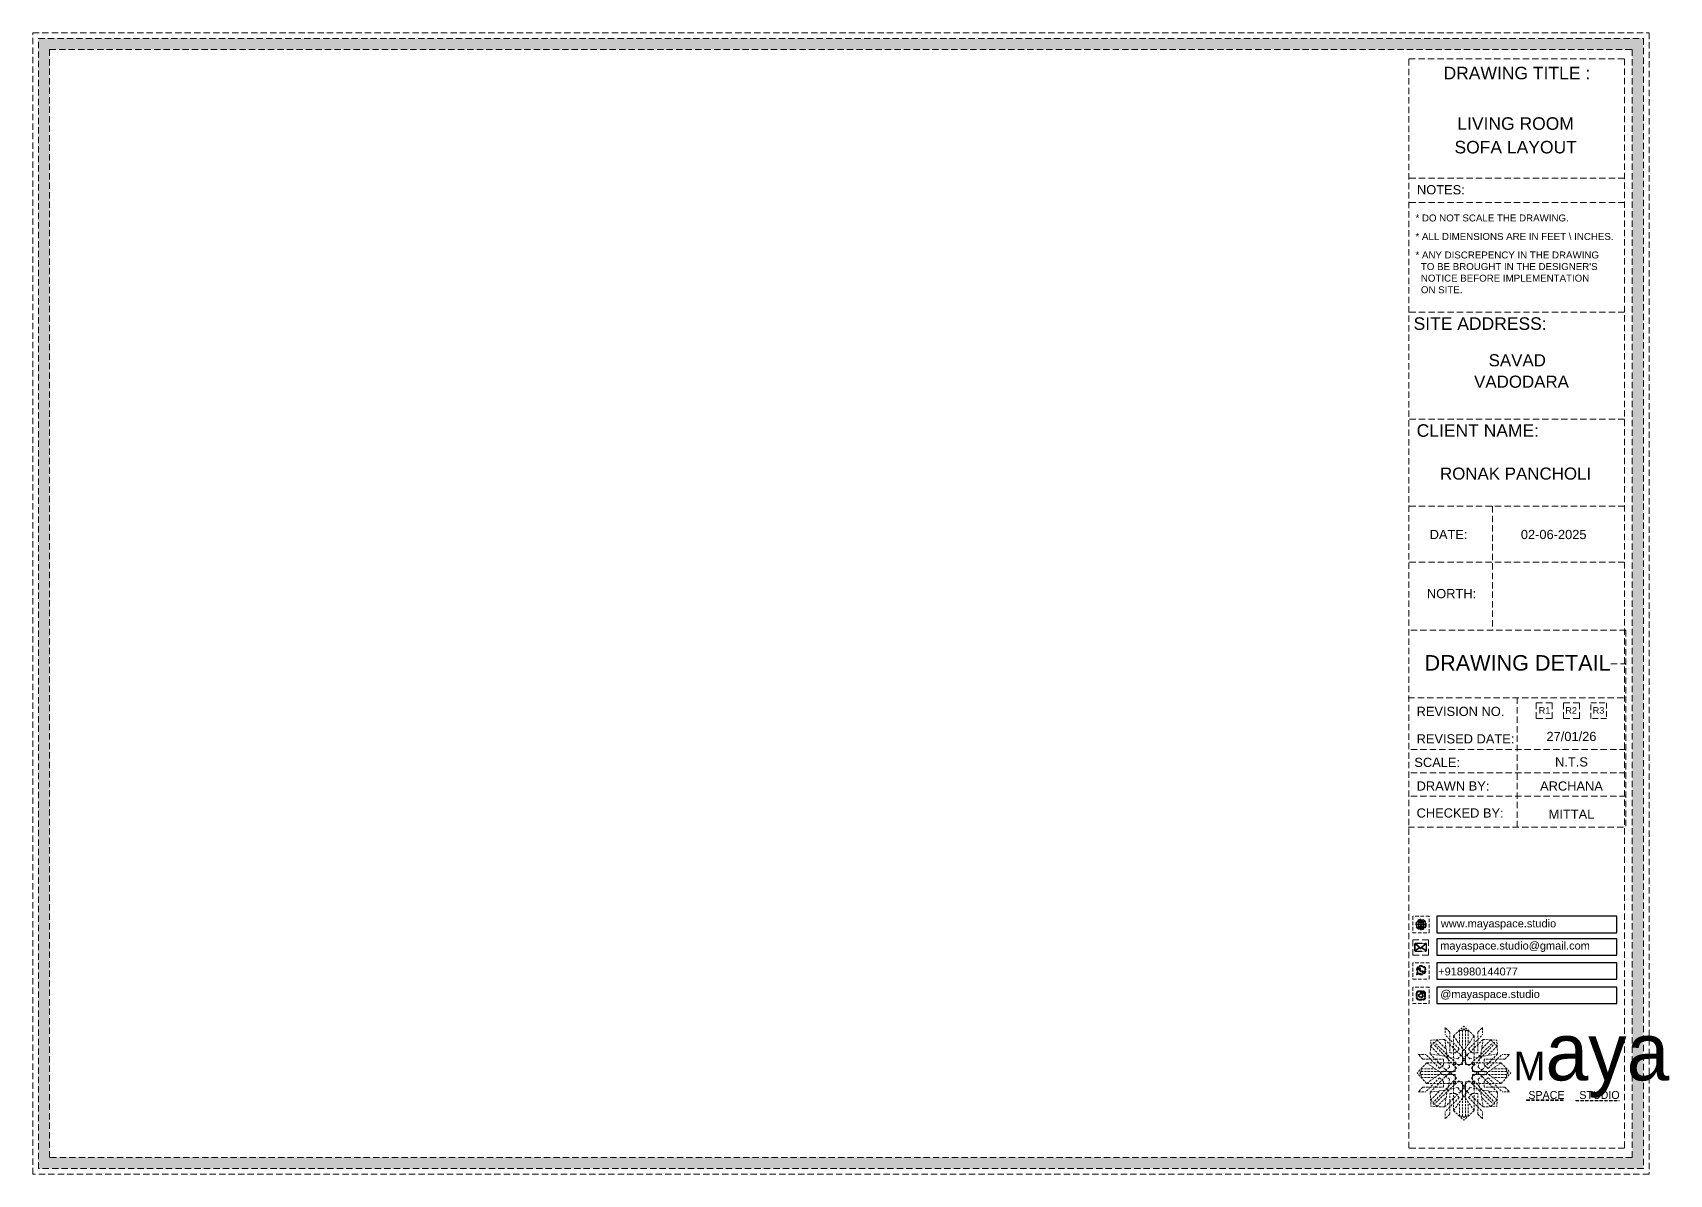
# Model space of a CAD drawing. Header units: millimetres. Extents: x 35877 to 3066687, y -650199 to -40525.
# Drawn here: x 145891.9 to 146150.5, y -179398.7 to -179218.3 of the extents above; entities that cross this region are included whole.
import ezdxf
from ezdxf.enums import TextEntityAlignment as Align

# ---------------------------------------------------------------- set-up
doc = ezdxf.new("R2010")
doc.units = ezdxf.units.MM
doc.header["$MEASUREMENT"] = 0
doc.linetypes.add('DASHEDX2', pattern=[1.5, 1, -0.5])
doc.layers.add('Dimension', color=10, linetype='DASHEDX2', lineweight=20)
doc.layers.add('NAME PLATE', color=7, linetype='Continuous', lineweight=25)
doc.styles.add('Arial', font='arial.ttf')
doc.styles.get("Standard").update_dxf_attribs({"font": 'arial.ttf', "height": 6})

# ---------------------------------------------------------------- blocks, each defined once
blk = doc.blocks.new('FSFSF')
at = {"color": 42, "lineweight": 5, "true_color": 0xe0ac11}
for p, q in [((28600.03, 143.51), (28600.03, 140.16)), ((28602.15, 141.41), (28600.03, 143.51)), ((28603.86, 139.69), (28608.58, 144.08)), ((28607.9, 142.22), (28608.58, 142.85)), ((28613.31, 139.69), (28608.58, 144.08)), ((28609.27, 142.22), (28608.59, 142.85)), ((28615.02, 141.41), (28617.14, 143.51)), ((28617.14, 143.51), (28617.14, 140.16)), ((28593.19, 131.45), (28593.54, 137.71)), ((28593.39, 135), (28594.56, 136.12)), ((28593.39, 135), (28597.6, 130.78)), ((28599.8, 138.06), (28593.54, 137.71)), ((28595.12, 136.69), (28594.53, 136.69)), ((28594.56, 136.12), (28594.56, 136.71)), ((28605.17, 124.98), (28594.56, 136.12)), ((28596.24, 137.86), (28595.12, 136.69)), ((28606.27, 126.08), (28595.12, 136.69)), ((28596.24, 137.86), (28600.47, 133.65)), ((28601.03, 130), (28599.8, 138.06)), ((28599.8, 138.05), (28608.58, 129.56)), ((28606.47, 133.76), (28600.03, 140.16)), ((28602.15, 141.41), (28602.15, 131.95)), ((28603.86, 126.58), (28603.86, 139.69)), ((28603.86, 139.69), (28608.58, 133.02)), ((28607.9, 142.22), (28606.58, 142.22)), ((28606.58, 142.22), (28606.58, 135.84)), ((28607.9, 142.22), (28607.9, 126.58)), ((28613.31, 139.69), (28608.59, 133.02)), ((28617.37, 138.05), (28608.59, 129.56)), ((28609.27, 142.22), (28609.27, 126.58)), ((28609.27, 142.22), (28610.59, 142.22)), ((28610.59, 142.22), (28610.59, 135.84)), ((28610.7, 133.76), (28617.14, 140.16)), ((28610.9, 126.08), (28622.05, 136.69)), ((28612.02, 124.98), (28622.62, 136.12)), ((28613.31, 126.58), (28613.31, 139.69)), ((28615.02, 141.41), (28615.02, 131.95)), ((28616.14, 130), (28617.37, 138.06)), ((28620.93, 137.86), (28616.7, 133.65)), ((28617.37, 138.06), (28623.63, 137.71)), ((28623.8, 135), (28619.59, 130.78)), ((28620.93, 137.86), (28622.05, 136.69)), ((28622.05, 136.69), (28622.64, 136.69)), ((28622.62, 136.12), (28622.62, 136.71)), ((28623.8, 135), (28622.62, 136.12)), ((28624, 131.45), (28623.65, 137.71)), ((28591.56, 127.39), (28587.17, 122.66)), ((28587.73, 131.22), (28591.08, 131.22)), ((28589.84, 129.1), (28587.73, 131.22)), ((28589.84, 129.1), (28599.29, 129.1)), ((28597.49, 124.78), (28591.08, 131.22)), ((28604.66, 127.39), (28591.56, 127.39)), ((28591.56, 127.39), (28598.23, 122.67)), ((28593.19, 131.45), (28601.69, 122.67)), ((28601.25, 130.22), (28593.19, 131.45)), ((28599.29, 126.5), (28599.29, 129.1)), ((28605.86, 129.18), (28601.03, 130)), ((28602.07, 125.39), (28601.25, 130.22)), ((28604.75, 131.95), (28602.15, 131.95)), ((28603.68, 126.54), (28603.68, 127.39)), ((28604.71, 127.57), (28603.86, 127.57)), ((28604.66, 123.35), (28604.66, 127.39)), ((28604.7, 126.58), (28604.71, 127.57)), ((28606.47, 133.76), (28604.75, 131.95)), ((28605.86, 129.18), (28608.58, 133.02)), ((28606.27, 126.08), (28608.58, 128.27)), ((28607.9, 128.92), (28608.58, 129.56)), ((28607.9, 128.92), (28608.58, 128.27)), ((28611.31, 129.18), (28608.59, 133.02)), ((28609.27, 128.92), (28608.59, 129.56)), ((28609.27, 128.92), (28608.59, 128.27)), ((28610.9, 126.08), (28608.59, 128.27)), ((28610.7, 133.76), (28612.42, 131.95)), ((28611.31, 129.18), (28616.14, 130)), ((28612.42, 131.95), (28615.02, 131.95)), ((28612.46, 126.58), (28612.46, 127.57)), ((28612.46, 127.57), (28613.31, 127.57)), ((28612.52, 123.35), (28612.52, 127.39)), ((28612.52, 127.39), (28625.63, 127.39)), ((28613.51, 126.54), (28613.51, 127.39)), ((28615.12, 125.39), (28615.94, 130.22)), ((28623.99, 131.45), (28615.5, 122.67)), ((28615.94, 130.22), (28624, 131.45)), ((28627.34, 129.1), (28617.89, 129.1)), ((28617.89, 126.5), (28617.89, 129.1)), ((28625.63, 127.39), (28618.96, 122.67)), ((28619.7, 124.78), (28626.1, 131.22)), ((28625.63, 127.39), (28630.02, 122.66)), ((28629.45, 131.22), (28626.1, 131.22)), ((28627.34, 129.1), (28629.45, 131.22)), ((28591.56, 117.94), (28587.17, 122.66)), ((28589.03, 123.35), (28588.4, 122.67)), ((28589.03, 121.98), (28588.4, 122.65)), ((28589.03, 123.35), (28589.03, 124.67)), ((28589.03, 124.67), (28595.4, 124.67)), ((28589.03, 123.35), (28604.66, 123.35)), ((28589.03, 121.98), (28604.66, 121.98)), ((28589.03, 121.98), (28589.03, 120.66)), ((28589.03, 120.66), (28595.4, 120.66)), ((28597.49, 120.54), (28591.08, 114.11)), ((28591.56, 117.94), (28598.23, 122.65)), ((28593.19, 113.88), (28601.69, 122.65)), ((28605.17, 120.35), (28594.56, 109.2)), ((28597.49, 124.78), (28599.29, 126.5)), ((28597.49, 120.54), (28599.29, 118.83)), ((28602.07, 125.39), (28598.23, 122.67)), ((28602.07, 119.94), (28598.23, 122.65)), ((28602.07, 119.94), (28601.25, 115.1)), ((28602.33, 123.35), (28601.69, 122.67)), ((28602.33, 121.98), (28601.69, 122.65)), ((28602.33, 123.35), (28602.97, 122.67)), ((28602.33, 121.98), (28602.97, 122.65)), ((28605.17, 124.98), (28602.97, 122.67)), ((28605.17, 120.35), (28602.97, 122.65)), ((28604.66, 126.54), (28603.68, 126.54)), ((28607.9, 126.58), (28603.86, 126.58)), ((28604.66, 121.98), (28604.66, 117.94)), ((28609.27, 126.58), (28613.31, 126.58)), ((28612.02, 124.98), (28614.21, 122.67)), ((28612.02, 120.35), (28614.21, 122.65)), ((28612.02, 120.35), (28622.62, 109.2)), ((28612.52, 126.54), (28613.51, 126.54)), ((28628.16, 123.35), (28612.52, 123.35)), ((28612.52, 121.98), (28612.52, 117.94)), ((28628.16, 121.98), (28612.52, 121.98)), ((28614.85, 123.35), (28614.21, 122.67)), ((28614.85, 121.98), (28614.21, 122.65)), ((28614.85, 123.35), (28615.5, 122.67)), ((28614.85, 121.98), (28615.5, 122.65)), ((28615.12, 125.39), (28618.96, 122.67)), ((28615.12, 119.94), (28618.96, 122.65)), ((28615.12, 119.94), (28615.94, 115.1)), ((28623.99, 113.88), (28615.5, 122.65)), ((28619.7, 124.78), (28617.89, 126.5)), ((28619.7, 120.54), (28617.89, 118.83)), ((28625.63, 117.94), (28618.96, 122.65)), ((28619.7, 120.54), (28626.1, 114.11)), ((28628.16, 124.67), (28621.78, 124.67)), ((28628.16, 120.66), (28621.78, 120.66)), ((28625.63, 117.94), (28630.02, 122.66)), ((28628.16, 123.35), (28628.16, 124.67)), ((28628.16, 123.35), (28628.78, 122.67)), ((28628.16, 121.98), (28628.78, 122.65)), ((28628.16, 121.98), (28628.16, 120.66)), ((28589.84, 116.23), (28587.73, 114.11)), ((28587.73, 114.11), (28591.08, 114.11)), ((28589.84, 116.23), (28599.29, 116.23)), ((28604.66, 117.94), (28591.56, 117.94)), ((28601.25, 115.1), (28593.19, 113.87)), ((28593.19, 113.87), (28593.54, 107.62)), ((28593.39, 110.32), (28597.6, 114.55)), ((28606.27, 119.15), (28595.12, 108.54)), ((28599.29, 118.83), (28599.29, 116.23)), ((28599.8, 107.17), (28608.58, 115.67)), ((28601.03, 115.23), (28599.8, 107.17)), ((28605.86, 116.05), (28601.03, 115.23)), ((28602.15, 103.82), (28602.15, 113.27)), ((28604.75, 113.27), (28602.15, 113.27)), ((28604.66, 118.78), (28603.68, 118.78)), ((28603.68, 118.78), (28603.68, 117.94)), ((28607.9, 118.65), (28603.86, 118.65)), ((28603.86, 118.65), (28603.86, 105.54)), ((28604.71, 117.66), (28603.86, 117.66)), ((28604.7, 118.65), (28604.71, 117.66)), ((28606.47, 111.47), (28604.75, 113.27)), ((28605.86, 116.05), (28608.58, 112.21)), ((28606.27, 119.15), (28608.58, 116.96)), ((28607.9, 103.01), (28607.9, 118.65)), ((28607.9, 116.31), (28608.58, 116.96)), ((28607.9, 116.31), (28608.58, 115.67)), ((28610.9, 119.15), (28608.59, 116.96)), ((28609.27, 116.31), (28608.59, 116.96)), ((28609.27, 116.31), (28608.59, 115.67)), ((28611.31, 116.05), (28608.59, 112.21)), ((28617.37, 107.17), (28608.59, 115.67)), ((28609.27, 118.65), (28613.31, 118.65)), ((28609.27, 103.01), (28609.27, 118.65)), ((28610.7, 111.47), (28612.42, 113.27)), ((28610.9, 119.15), (28622.05, 108.54)), ((28611.31, 116.05), (28616.14, 115.23)), ((28612.42, 113.27), (28615.02, 113.27)), ((28612.46, 118.65), (28612.46, 117.66)), ((28612.46, 117.66), (28613.31, 117.66)), ((28612.52, 118.78), (28613.51, 118.78)), ((28612.52, 117.94), (28625.63, 117.94)), ((28613.31, 118.65), (28613.31, 105.54)), ((28613.51, 118.78), (28613.51, 117.94)), ((28615.02, 103.82), (28615.02, 113.27)), ((28615.94, 115.1), (28624, 113.87)), ((28616.14, 115.23), (28617.37, 107.17)), ((28617.89, 118.83), (28617.89, 116.23)), ((28627.34, 116.23), (28617.89, 116.23)), ((28623.8, 110.32), (28619.59, 114.55)), ((28624, 113.87), (28623.65, 107.62)), ((28629.45, 114.11), (28626.1, 114.11)), ((28627.34, 116.23), (28629.45, 114.11)), ((28593.39, 110.32), (28594.56, 109.2)), ((28599.8, 107.17), (28593.54, 107.52)), ((28595.12, 108.54), (28594.53, 108.54)), ((28594.56, 109.2), (28594.56, 108.61)), ((28596.24, 107.37), (28595.12, 108.54)), ((28596.24, 107.37), (28600.47, 111.58)), ((28606.47, 111.47), (28600.03, 105.07)), ((28600.03, 101.71), (28600.03, 105.07)), ((28603.86, 105.54), (28608.58, 112.21)), ((28603.86, 105.54), (28608.58, 101.15)), ((28606.58, 103.01), (28606.58, 109.38)), ((28613.31, 105.54), (28608.58, 101.15)), ((28613.31, 105.54), (28608.59, 112.21)), ((28610.59, 103.01), (28610.59, 109.38)), ((28610.7, 111.47), (28617.14, 105.07)), ((28620.93, 107.37), (28616.7, 111.58)), ((28617.14, 101.71), (28617.14, 105.07)), ((28617.37, 107.17), (28623.63, 107.52)), ((28620.93, 107.37), (28622.05, 108.54)), ((28622.05, 108.54), (28622.64, 108.54)), ((28623.8, 110.32), (28622.62, 109.2)), ((28622.62, 109.2), (28622.62, 108.61)), ((28602.15, 103.82), (28600.03, 101.71)), ((28607.9, 103.01), (28606.58, 103.01)), ((28607.9, 103.01), (28608.58, 102.38)), ((28609.27, 103.01), (28608.59, 102.38)), ((28609.27, 103.01), (28610.59, 103.01)), ((28615.02, 103.82), (28617.14, 101.71))]:
    blk.add_line(p, q, dxfattribs=at)
blk = doc.blocks.new('hgwg')
at = {"layer": 'Dimension', "true_color": 0xd39e00}
h = blk.add_hatch(color=42, dxfattribs=at)
h.dxf.hatch_style = 1
h.paths.add_polyline_path([(27505.71, 45.05), (27494.27, 45.05), (27494.27, 44.9), (27505.71, 44.9)])
h = blk.add_hatch(color=42, dxfattribs=at)
h.dxf.hatch_style = 1
h.paths.add_polyline_path([(27523.3, 44.9), (27509.68, 44.9), (27509.68, 44.75), (27523.3, 44.75)])
at = {"layer": 'Dimension', "color": 42, "true_color": 0xd39e00}
for p, q in [((27494.27, 45.05), (27505.71, 45.05)), ((27494.27, 44.9), (27494.27, 45.05)), ((27494.27, 44.9), (27505.71, 44.9)), ((27505.71, 45.05), (27505.71, 44.9)), ((27509.68, 44.9), (27523.3, 44.9)), ((27509.68, 44.9), (27509.68, 44.75)), ((27509.68, 44.75), (27523.3, 44.75)), ((27523.3, 44.75), (27523.3, 44.9))]:
    blk.add_line(p, q, dxfattribs=at)
at = {"layer": 'Dimension', "color": 42, "true_color": 0xd39e00, "attachment_point": 1}
for s, width, insert, char_height in [('{\\fCinzel|b0|i0|c0|p2;\\H1.5x;M\\fAmsterdam One|b0|i0|c0|p2;\\H2x;aya}', 85.3277, (27490.17, 69.17), 6), ('{\\fCinzel|b0|i0|c0|p0;SPACE     STUDIO}', 66.129, (27494.83, 47.86), 2.5)]:
    blk.add_mtext_dynamic_manual_height_columns(s, width=width, gutter_width=30, heights=[0], dxfattribs=dict(at, insert=insert, char_height=char_height))
blk = doc.blocks.new('aggerg')
at = {"layer": 'Dimension', "color": 42, "true_color": 0xd39e00}
blk.add_lwpolyline([(-1.41, 1.41), (1.41, 1.41), (1.41, -1.41), (-1.41, -1.41)], close=True, dxfattribs=at)
at = {"layer": 'NAME PLATE', "lineweight": 0, "insert": (-0.03, 0.62), "char_height": 1.151, "width": 2.2458, "attachment_point": 2, "style": 'Arial'}
blk.add_mtext('R3', dxfattribs=at)
blk = doc.blocks.new('QEGW4TG')
at = {"layer": 'Dimension', "true_color": 0x000000}
h = blk.add_hatch(color=18, dxfattribs=at)
h.dxf.hatch_style = 1
h.paths.add_polyline_path([(2.69, 1.93, 0.170513), (2.95, 1.97, 0.190337), (3.11, 2.18, 0.316231), (3.07, 2.28), (2.79, 2.37, 0.273721), (2.69, 2.34, 0.040749), (2.63, 2.27, -0.441282), (2.53, 2.25, -0.11828), (2.06, 2.64, -0.441282), (2.07, 2.74, 0.040749), (2.13, 2.81, 0.290083), (2.14, 2.92), (2.01, 3.18, 0.316231), (1.91, 3.2, 0.190337), (1.73, 3, 0.170513), (1.72, 2.74, 0.252784)], flags=0)
h.paths.add_polyline_path([(1.19, 1.98), (1.03, 1.3, 0.550912), (1.11, 1.23), (1.75, 1.39, 6.344125)])
h.paths.add_polyline_path([(1.81, 1.7), (1.4, 1.6), (1.5, 2.03, -9.071339)], flags=16)
h.paths.add_polyline_path([(3.11, 2.16, -0.17811), (2.95, 1.97, -0.170513), (2.69, 1.93, -0.252784), (1.72, 2.74, -0.170513), (1.73, 3, -0.17811), (1.89, 3.19, -0.370089), (2.01, 3.18), (2.14, 2.92, -0.307185), (2.13, 2.8, -0.041087), (2.06, 2.73, 0.321676), (2.05, 2.65, 0.126524), (2.55, 2.24, 0.312216), (2.62, 2.26, -0.041087), (2.68, 2.34, -0.290673), (2.79, 2.37), (3.07, 2.28, -0.370089)], flags=0)
h = blk.add_hatch(color=18, dxfattribs=at)
h.dxf.hatch_style = 1
h.paths.add_polyline_path([(2.79, 2.37, 0.273721), (2.69, 2.34, 0.040749), (2.63, 2.27, -0.441282), (2.53, 2.25, -0.11828), (2.06, 2.64, -0.441282), (2.07, 2.74, 0.040749), (2.13, 2.81, 0.290083), (2.14, 2.92), (2.01, 3.18, 0.316231), (1.91, 3.2, 0.190337), (1.73, 3, 0.170513), (1.72, 2.74, 0.252784), (2.69, 1.93, 0.170513), (2.95, 1.97, 0.190337), (3.11, 2.18, 0.316231), (3.07, 2.28)])
for p, q in [((1.19, 1.98), (1.03, 1.3)), ((1.1, 1.23), (1.75, 1.39)), ((1.5, 2.03), (1.4, 1.6)), ((1.4, 1.6), (1.81, 1.7)), ((2.01, 3.18), (2.14, 2.92)), ((3.07, 2.28), (2.8, 2.36))]:
    blk.add_line(p, q)
blk.add_lwpolyline([(0, 0), (4.68, 0), (4.68, 4.68), (0, 4.68)], close=True)
for centre, radius, start, end in [((1.09, 1.29), 0.0598, 164.8483, 282.1458), ((2.39, 2.56), 1.34, 241.4727, 205.6422), ((2.39, 2.56), 1.04, 235.9962, 210.8333), ((2.09, 2.87), 0.39, 159.7007, 198.4072), ((2.96, 3.23), 1.33, 201.4218, 258.1669), ((2.07, 2.87), 0.364, 118.9685, 159.3648), ((1.94, 3.12), 0.0896, 41.8985, 123.1344), ((2.11, 2.68), 0.066, 135.9932, 224.8892), ((1.67, 3.16), 0.586, 312.4617, 321.8728), ((3.12, 3.42), 1.31, 216.5455, 243.5279), ((2.05, 2.87), 0.104, 320.3924, 28.6971), ((2.57, 2.3), 0.066, 234.2482, 323.1441), ((3.11, 1.94), 0.586, 137.2645, 146.6756), ((2.76, 2.27), 0.104, 70.4402, 138.745), ((2.75, 2.31), 0.39, 260.7301, 299.4366), ((2.76, 2.29), 0.364, 299.7725, 340.1688), ((3.03, 2.2), 0.0896, 336.0029, 57.2388)]:
    blk.add_arc(centre, radius, start, end)
blk = doc.blocks.new('ASGERG')
at = {"layer": 'Dimension', "true_color": 0x000000}
h = blk.add_hatch(color=18, dxfattribs=at)
h.dxf.hatch_style = 1
h.paths.add_polyline_path([(0.99, 1.7, 0.353872), (1.69, 1.03), (2.96, 1.03, 0.353872), (3.66, 1.7), (3.66, 2.99, 0.353872), (2.96, 3.67), (1.69, 3.67, 0.353872), (0.99, 2.99)])
h.paths.add_polyline_path([(1.27, 2.97, -0.353872), (1.72, 3.4), (2.94, 3.4, -0.353872), (3.38, 2.97), (3.38, 1.72, -0.353872), (2.94, 1.3), (1.72, 1.3, -0.353872), (1.27, 1.72)], flags=16)
h.paths.add_polyline_path([(3.02, 2.35, -1), (1.64, 2.35, -1)], flags=0)
h.paths.add_polyline_path([(2.74, 2.35, -1), (1.92, 2.35, -1)], flags=0)
h.paths.add_polyline_path([(2.86, 3.02, -1), (3.19, 3.02, -1)], flags=0)
h.paths.add_polyline_path([(1.64, 2.35, 1), (3.02, 2.35, 1)], flags=0)
h = blk.add_hatch(color=18, dxfattribs=at)
h.dxf.hatch_style = 1
h.paths.add_polyline_path([(1.64, 2.35, 1), (3.02, 2.35, 1)])
h.paths.add_polyline_path([(2.74, 2.35, -1), (1.92, 2.35, -1)], flags=16)
h = blk.add_hatch(color=18, dxfattribs=at)
h.dxf.hatch_style = 1
h.paths.add_polyline_path([(3.19, 3.02, 1), (2.86, 3.02, 1)])
for p, q in [((0.99, 2.99), (0.99, 1.7)), ((1.27, 2.97), (1.27, 1.72)), ((1.69, 3.67), (2.96, 3.67)), ((1.69, 1.03), (2.96, 1.03)), ((2.94, 3.4), (1.72, 3.4)), ((2.94, 1.3), (1.72, 1.3)), ((3.38, 2.97), (3.38, 1.72)), ((3.66, 2.99), (3.66, 1.7))]:
    blk.add_line(p, q)
blk.add_lwpolyline([(0, 0), (4.68, 0), (4.68, 4.68), (0, 4.68)], close=True)
for centre, radius in [((2.33, 2.35), 0.694), ((2.33, 2.35), 0.414), ((3.02, 3.02), 0.168)]:
    blk.add_circle(centre, radius)
for centre, radius, start, end in [((1.76, 2.89), 0.778, 94.8631, 172.8127), ((1.76, 1.8), 0.778, 187.1873, 265.1369), ((1.76, 2.91), 0.491, 94.8631, 172.8127), ((1.76, 1.78), 0.491, 187.1873, 265.1369), ((2.9, 2.91), 0.491, 7.1873, 85.1369), ((2.9, 1.78), 0.491, 274.8631, 352.8127), ((2.89, 2.89), 0.778, 7.1873, 85.1369), ((2.89, 1.8), 0.778, 274.8631, 352.8127)]:
    blk.add_arc(centre, radius, start, end)
blk = doc.blocks.new('DTGWEGEARG')
at = {"layer": 'Dimension', "true_color": 0x000000}
h = blk.add_hatch(color=18, dxfattribs=at)
h.dxf.hatch_style = 1
h.paths.add_polyline_path([(3.83, 2.34, 1), (0.85, 2.34, 1)])
h.paths.add_polyline_path([(2.51, 1.01, 0.105795), (2.96, 1.58, -0.055205), (3.3, 1.41, -0.169822)], flags=16)
h.paths.add_polyline_path([(2.41, 1.12), (2.41, 1.69, -0.058279), (2.81, 1.63, -0.103353)], flags=16)
h.paths.add_polyline_path([(2.26, 1.13, -0.101741), (1.87, 1.63, -0.057171), (2.26, 1.69)], flags=16)
h.paths.add_polyline_path([(2.17, 1.01, -0.169822), (1.38, 1.41, -0.055205), (1.72, 1.58, 0.105795)], flags=16)
h.paths.add_polyline_path([(3.02, 1.72, 0.081336), (3.13, 2.27), (3.68, 2.27, -0.152069), (3.4, 1.52, 0.05687)], flags=16)
h.paths.add_polyline_path([(2.87, 1.77, 0.061945), (2.41, 1.84), (2.41, 2.27), (2.98, 2.27, -0.081344)], flags=16)
h.paths.add_polyline_path([(2.26, 1.84, 0.060923), (1.8, 1.77, -0.081344), (1.7, 2.27), (2.26, 2.27)], flags=16)
h.paths.add_polyline_path([(1.66, 1.72, 0.05687), (1.28, 1.52, -0.152069), (1, 2.27), (1.55, 2.27, 0.081336)], flags=16)
h.paths.add_polyline_path([(2.41, 2.42), (2.41, 2.83, 0.061945), (2.87, 2.91, -0.080009), (2.98, 2.42)], flags=16)
h.paths.add_polyline_path([(3.13, 2.42, 0.080116), (3.02, 2.96, 0.05687), (3.4, 3.16, 0.028258), (3.3, 3.27, -0.055205), (2.96, 3.1, 0.105795), (2.51, 3.67, -0.36029), (3.68, 2.42)], flags=16)
h.paths.add_polyline_path([(2.26, 2.42), (1.7, 2.42, -0.080009), (1.8, 2.91, 0.060923), (2.26, 2.84)], flags=16)
h.paths.add_polyline_path([(1.55, 2.42), (1, 2.42, -0.150466), (1.28, 3.16, 0.05687), (1.66, 2.96, 0.080116)], flags=16)
h.paths.add_polyline_path([(2.41, 2.98), (2.41, 3.56, -0.103353), (2.81, 3.05, -0.058279)], flags=16)
h.paths.add_polyline_path([(2.26, 2.99, -0.057171), (1.87, 3.05, -0.101741), (2.26, 3.55)], flags=16)
h.paths.add_polyline_path([(1.72, 3.1, -0.055205), (1.38, 3.27, -0.169822), (2.17, 3.67, 0.105795)], flags=16)
blk.add_lwpolyline([(0, 0), (4.68, 0), (4.68, 4.68), (0, 4.68)], close=True)
at = {"layer": 'Dimension', "color": 18, "true_color": 0x000000}
for p, q in [((1, 2.42), (1.55, 2.42)), ((1, 2.27), (1.55, 2.27)), ((1.7, 2.42), (2.26, 2.42)), ((1.7, 2.27), (2.26, 2.27)), ((2.26, 3.55), (2.26, 2.99)), ((2.26, 2.84), (2.26, 2.42)), ((2.26, 2.27), (2.26, 1.84)), ((2.26, 1.69), (2.26, 1.13)), ((2.41, 3.56), (2.41, 2.98)), ((2.41, 2.83), (2.41, 2.42)), ((2.41, 2.42), (2.98, 2.42)), ((2.41, 2.27), (2.98, 2.27)), ((2.41, 2.27), (2.41, 1.84)), ((2.41, 1.69), (2.41, 1.12)), ((3.13, 2.42), (3.68, 2.42)), ((3.13, 2.27), (3.68, 2.27))]:
    blk.add_line(p, q, dxfattribs=at)
blk.add_circle((2.34, 2.34), 1.49, dxfattribs=at)
for centre, radius, start, end in [((2.34, 2.34), 1.34, 142.3819, 176.6093), ((2.34, 2.34), 1.34, 183.0315, 217.6181), ((2.34, 4.74), 1.9, 236.1399, 249.1595), ((2.34, -0.06), 1.9, 110.8405, 123.8601), ((2.34, 2.34), 1.34, 97.3549, 135.9073), ((2.34, 4.74), 1.75, 236.7417, 249.3811), ((2.34, -0.06), 1.75, 110.6189, 123.2583), ((2.34, 2.34), 1.34, 224.0927, 262.6451), ((3.28, 2.34), 1.73, 159.0567, 177.3789), ((3.28, 2.34), 1.73, 182.3435, 200.9433), ((3.28, 2.34), 1.58, 158.8325, 177.1302), ((3.28, 2.34), 1.58, 182.5658, 201.1675), ((3.28, 2.34), 1.73, 129.9301, 154.0867), ((3.28, 2.34), 1.73, 205.9133, 230.0699), ((2.34, 4.74), 1.9, 253.6799, 267.6253), ((2.34, -0.06), 1.9, 92.3747, 106.3201), ((3.28, 2.34), 1.58, 130.1073, 153.3446), ((2.34, 4.74), 1.75, 254.3336, 267.422), ((2.34, -0.06), 1.75, 92.578, 105.6664), ((3.28, 2.34), 1.58, 206.6554, 229.8927), ((1.4, 2.34), 1.58, 26.6554, 50.2584), ((2.34, 4.74), 1.75, 272.3248, 285.6664), ((2.34, 4.74), 1.9, 272.1415, 286.3201), ((2.34, -0.06), 1.9, 73.6799, 87.8585), ((2.34, -0.06), 1.75, 74.3336, 87.6752), ((1.4, 2.34), 1.58, 309.7416, 333.3446), ((2.34, 2.34), 1.34, 3.3907, 82.6451), ((1.4, 2.34), 1.73, 25.9133, 50.0699), ((1.4, 2.34), 1.73, 309.9301, 334.0867), ((2.34, 2.34), 1.34, 277.3549, 315.9073), ((1.4, 2.34), 1.58, 2.8698, 21.1675), ((1.4, 2.34), 1.58, 338.8325, 357.4342), ((2.34, 4.74), 1.75, 290.6189, 303.2583), ((2.34, -0.06), 1.75, 56.7417, 69.3811), ((2.34, 4.74), 1.9, 290.8405, 303.8601), ((1.4, 2.34), 1.73, 2.6211, 20.9433), ((1.4, 2.34), 1.73, 339.0567, 357.6565), ((2.34, -0.06), 1.9, 56.1399, 69.1595), ((2.34, 2.34), 1.34, 322.3819, 356.9685)]:
    blk.add_arc(centre, radius, start, end, dxfattribs=at)

msp = doc.modelspace()

# ---------------------------------------------------------------- hatches: boundary and pattern name
at = {"layer": 'Dimension', "true_color": 0xd39e00, "transparency": 33554687}
h = msp.add_hatch(color=42, dxfattribs=at)
h.paths.add_polyline_path([(145892.7468, -179219.2123), (145892.7468, -179397.7618), (146146.4131, -179397.7618), (146146.4131, -179219.2123)])
h.paths.add_polyline_path([(145894.5271, -179220.9926), (146144.6328, -179220.9926), (146144.6328, -179395.9815), (145894.5271, -179395.9815)], flags=16)
at = {"layer": 'Dimension', "true_color": 0x000000, "transparency": 33554687}
h = msp.add_hatch(color=18, dxfattribs=at)
h.dxf.hatch_style = 1
h.paths.add_polyline_path([(146111.931, -179363.4608, 0.41421356), (146112.1201, -179363.2718), (146112.1201, -179362.3266, 0.41421356), (146111.931, -179362.1376), (146110.4293, -179362.1376, 0.41421356), (146110.2403, -179362.3266), (146110.2403, -179363.2718, 0.41421356), (146110.4293, -179363.4608)])
h.paths.add_polyline_path([(146111.3196, -179362.8913), (146112.0146, -179363.3553, -0.19891237), (146111.931, -179363.3899), (146110.4293, -179363.3899, -0.19891237), (146110.3458, -179363.3553), (146111.0408, -179362.8913), (146111.1802, -179363.0218)], flags=16)
h.paths.add_polyline_path([(146111.1802, -179362.9247), (146110.4157, -179362.2093, -0.02878333), (146110.4293, -179362.2085), (146111.931, -179362.2085, -0.02878333), (146111.9446, -179362.2093)], flags=16)
h.paths.add_polyline_path([(146111.3727, -179362.8416), (146112.0134, -179362.242, -0.20248192), (146112.0492, -179362.3266), (146112.0492, -179363.2718, -0.04307597), (146112.0474, -179363.292)], flags=16)
h.paths.add_polyline_path([(146110.9876, -179362.8416), (146110.3129, -179363.292, -0.04307597), (146110.3112, -179363.2718), (146110.3112, -179362.3266, -0.20248192), (146110.3469, -179362.242)], flags=16)

# ---------------------------------------------------------------- linework, layer by layer
at = {"color": 18, "true_color": 0x000000, "transparency": 33554687, "elevation": 5.5414}
for points in [[(146113.7554, -179360.5002), (146142.1784, -179360.5002), (146142.1784, -179357.9024), (146113.7554, -179357.9024)], [(146113.7554, -179364.0459), (146142.1784, -179364.0459), (146142.1784, -179361.4481), (146113.7554, -179361.4481)], [(146113.7686, -179367.8279), (146142.1784, -179367.8279), (146142.1784, -179365.2301), (146113.7686, -179365.2301)], [(146113.7554, -179371.7003), (146142.1784, -179371.7003), (146142.1784, -179369.1025), (146113.7554, -179369.1025)]]:
    msp.add_lwpolyline(points, close=True, dxfattribs=at)
at = {"layer": 'Dimension', "color": 42, "true_color": 0xd39e00, "transparency": 33554687}
for p, q in [((146143.4276, -179241.2919, 5.5414), (146109.3423, -179241.2919, 5.5414)), ((146143.4276, -179245.1318, 5.5414), (146109.3423, -179245.1318, 5.5414)), ((146143.4276, -179262.4554, 5.5414), (146109.3423, -179262.4554, 5.5414)), ((146143.4276, -179279.3504, 5.5414), (146109.3423, -179279.3504, 5.5414)), ((146143.4276, -179293.1169, 5.5414), (146109.3423, -179293.1169, 5.5414)), ((146122.5302, -179293.1169, 5.5414), (146122.5302, -179312.6849, 5.5414)), ((146143.4276, -179301.9743, 5.5414), (146109.3423, -179301.9743, 5.5414)), ((146143.6341, -179312.6849, 5.5414), (146109.2369, -179312.6849, 5.5414)), ((146143.6341, -179312.6849, 5.5414), (146143.6341, -179343.8398, 5.5414)), ((146141.2615, -179318.0258, 5.5414), (146143.6341, -179318.0258, 5.5414)), ((146109.2369, -179323.3666, 5.5414), (146143.6341, -179323.3666, 5.5414)), ((146126.4355, -179343.8398, 5.5414), (146126.4355, -179323.3666, 5.5414)), ((146143.6341, -179331.5559, 5.5414), (146109.2369, -179331.5559, 5.5414)), ((146143.6341, -179335.2441, 5.5414), (146109.2369, -179335.2441, 5.5414)), ((146143.6341, -179338.9323, 5.5414), (146109.2369, -179338.9323, 5.5414)), ((146109.2369, -179343.8398, 5.5414), (146143.6341, -179343.8398, 5.5414))]:
    msp.add_line(p, q, dxfattribs=at)
at = {"layer": 'Dimension', "color": 18, "true_color": 0x000000, "transparency": 33554687}
for p, q in [((146110.2403, -179362.3266, 5.5414), (146110.2403, -179363.2718, 5.5414)), ((146110.3112, -179362.3266, 5.5414), (146110.3112, -179363.2718, 5.5414)), ((146110.3469, -179362.242, 5.5414), (146110.9876, -179362.8416, 5.5414)), ((146110.4157, -179362.2093, 5.5414), (146111.1802, -179362.9247, 5.5414)), ((146110.4293, -179362.1376, 5.5414), (146111.931, -179362.1376, 5.5414)), ((146110.4293, -179362.2085, 5.5414), (146111.931, -179362.2085, 5.5414)), ((146111.1802, -179362.9247, 5.5414), (146111.9446, -179362.2093, 5.5414)), ((146111.3727, -179362.8416, 5.5414), (146112.0134, -179362.242, 5.5414)), ((146112.0492, -179362.3266, 5.5414), (146112.0492, -179363.2718, 5.5414)), ((146112.1201, -179362.3266, 5.5414), (146112.1201, -179363.2718, 5.5414)), ((146110.3129, -179363.292, 5.5414), (146110.9876, -179362.8416, 5.5414)), ((146110.3458, -179363.3553, 5.5414), (146111.0408, -179362.8913, 5.5414)), ((146110.4293, -179363.3899, 5.5414), (146111.931, -179363.3899, 5.5414)), ((146110.4293, -179363.4608, 5.5414), (146111.931, -179363.4608, 5.5414)), ((146111.0408, -179362.8913, 5.5414), (146111.1802, -179363.0218, 5.5414)), ((146111.1802, -179363.0218, 5.5414), (146111.3196, -179362.8913, 5.5414)), ((146112.0146, -179363.3553, 5.5414), (146111.3196, -179362.8913, 5.5414)), ((146112.0474, -179363.292, 5.5414), (146111.3727, -179362.8416, 5.5414))]:
    msp.add_line(p, q, dxfattribs=at)
at = {"layer": 'Dimension', "color": 42, "true_color": 0xd39e00, "transparency": 33554687, "elevation": 5.5414}
for points in [[(145891.8567, -179218.3222), (146147.3032, -179218.3222), (146147.3032, -179398.6519), (145891.8567, -179398.6519)], [(145892.7468, -179219.2123), (146146.4131, -179219.2123), (146146.4131, -179397.7618), (145892.7468, -179397.7618)], [(145894.5271, -179220.9926), (146144.6328, -179220.9926), (146144.6328, -179395.9815), (145894.5271, -179395.9815)], [(146109.3423, -179394.5163), (146109.3423, -179222.4578), (146143.4276, -179222.4578), (146143.4276, -179394.5163)], [(146129.4801, -179324.1589), (146131.9902, -179324.1589), (146131.9902, -179326.669), (146129.4801, -179326.669)], [(146133.7798, -179324.1589), (146136.2898, -179324.1589), (146136.2898, -179326.669), (146133.7798, -179326.669)]]:
    msp.add_lwpolyline(points, close=True, dxfattribs=at)
at = {"layer": 'Dimension', "transparency": 33554687, "elevation": 5.5414}
msp.add_lwpolyline([(146109.9436, -179364.0654), (146112.4141, -179364.0654), (146112.4141, -179361.5949), (146109.9436, -179361.5949)], close=True, dxfattribs=at)
at = {"layer": 'Dimension', "color": 18, "true_color": 0x000000, "transparency": 33554687}
for centre, radius, start, end in [((146110.4293, -179362.3266, 5.5414), 0.189, 90, 180), ((146110.4293, -179362.3266, 5.5414), 0.1181, 134.21354, 180), ((146110.4293, -179362.3266, 5.5414), 0.1181, 90, 96.594811), ((146111.931, -179362.3266, 5.5414), 0.189, 0, 90), ((146111.931, -179362.3266, 5.5414), 0.1181, 83.405189, 90), ((146111.931, -179362.3266, 5.5414), 0.1181, 0, 45.78646), ((146110.4293, -179363.2718, 5.5414), 0.189, 180, 270), ((146110.4293, -179363.2718, 5.5414), 0.1181, 180, 189.86619), ((146110.4293, -179363.2718, 5.5414), 0.1181, 224.999954, 270), ((146111.931, -179363.2718, 5.5414), 0.189, 270, 0), ((146111.931, -179363.2718, 5.5414), 0.1181, 270, 315.000046), ((146111.931, -179363.2718, 5.5414), 0.1181, 350.13381, 0)]:
    msp.add_arc(centre, radius, start, end, dxfattribs=at)

# ---------------------------------------------------------------- block references
at = {"layer": 'Dimension', "transparency": 33554687, "xscale": 0.5553308905126869, "yscale": 0.5553308905126869, "zscale": 0.5553308905126869}
msp.add_blockref('DTGWEGEARG', (146109.9572, -179360.5002, 5.5414), dxfattribs=at)
at = {"layer": 'Dimension', "color": 42, "true_color": 0xd39e00, "transparency": 33554687}
for name, p, xscale, yscale, zscale in [('QEGW4TG', (146109.9704, -179367.8279, 5.5414), 0.5553308905126869, 0.5553308905126869, 0.5553308905126869), ('ASGERG', (146109.9572, -179371.7003, 5.5414), 0.5553308905126869, 0.5553308905126869, 0.5553308905126869), ('FSFSF', (136234.1159, -179425.0526, 5.5414), 0.3454875929288876, 0.3454875929288876, 0.3454875929288876), ('hgwg', (132265.7589, -179409.6273, 5.5414), 0.5041842940670392, 0.5041842940670392, 0.5041842940670392)]:
    msp.add_blockref(name, p, dxfattribs=dict(at, xscale=xscale, yscale=yscale, zscale=zscale))
at = {"layer": 'NAME PLATE', "transparency": 33554687, "xscale": 0.8901397717426176, "yscale": 0.8901397717426176, "zscale": 0.8901397717426176}
msp.add_blockref('aggerg', (146139.3344, -179325.4139, 5.5414), dxfattribs=at)

# ---------------------------------------------------------------- texts
at = {"color": 18, "true_color": 0x000000, "transparency": 33554687, "char_height": 1.241699, "attachment_point": 1}
for s, width, gutter_width, insert in [('www.mayaspace.studio', 8.338576, 6.975, (146114.3965, -179358.4098, 5.5414)), ('mayaspace.studio@gmail.com', 5.202182, 4.3515, (146114.2977, -179361.9127, 5.5414)), ('+918980144077', 20.286083, 4.3515, (146113.9763, -179365.9973, 5.5414)), ('@mayaspace.studio', 5.202182, 4.3515, (146114.2977, -179369.5671, 5.5414))]:
    msp.add_mtext_dynamic_manual_height_columns(s, width=width, gutter_width=gutter_width, heights=[0], dxfattribs=dict(at, insert=insert))
at = {"layer": 'NAME PLATE', "transparency": 33554687, "style": 'Arial'}
for s, height, p in [('DRAWING TITLE : ', 1.977431, (146126.7891, -179225.6776, 5.5414)), ('LIVING ROOM', 1.977431, (146126.2061, -179233.6547, 5.5414)), ('SOFA LAYOUT', 1.977431, (146126.2147, -179237.384, 5.5414)), ('NOTES:', 1.45293, (146114.3985, -179243.8534, 5.5414)), ('SITE ADDRESS:', 1.977431, (146120.5989, -179265.2569, 5.5414)), (' SAVAD ', 1.91156, (146126.4684, -179271.0178, 5.4509)), ('VADODARA', 1.91156, (146127.1388, -179274.3985, 5.4509)), ('CLIENT NAME:', 1.977431, (146120.2386, -179282.1519, 5.5414)), ('RONAK PANCHOLI    ', 1.911556, (146127.6829, -179288.9234, 5.4509)), ('DATE:', 1.45293, (146115.617, -179298.3113, 5.5414)), ('02-06-2025', 1.45293, (146132.2214, -179298.3113, 5.5414)), ('NORTH:', 1.45293, (146116.0807, -179307.6519, 5.5414)), ('DRAWING DETAIL', 2.444747, (146126.5161, -179319.0862, 5.5414)), ('REVISION NO.', 1.452929, (146117.4932, -179326.2623, 5.5414)), ('REVISED DATE: ', 1.452929, (146118.565, -179330.5943, 5.5414)), ('SCALE:', 1.45293, (146113.8141, -179334.3103, 5.5414)), ('DRAWN BY:', 1.45293, (146116.3083, -179338.0439, 5.5414)), ('ARCHANA', 1.45293, (146135.0348, -179338.0495, 5.5414)), ('CHECKED BY:', 1.452929, (146117.4372, -179342.3063, 5.5414)), ('MITTAL', 1.45293, (146135.0348, -179342.4993, 5.5414))]:
    msp.add_text(s, height=height, dxfattribs=at).set_placement(p, align=Align.CENTER)
for s, p in [('R1', (146129.8648, -179325.8869, 5.5414)), ('R2', (146134.0709, -179325.8869, 5.5414))]:
    msp.add_text(s, height=1.02426, dxfattribs=at).set_placement(p)
at = {"layer": 'NAME PLATE', "transparency": 33554687, "char_height": 1.098892, "width": 42.455932, "attachment_point": 1, "style": 'Arial'}
for s, insert in [('* DO NOT SCALE THE DRAWING.', (146110.3832, -179247.0333, 5.5414)), ('* ALL DIMENSIONS ARE IN FEET \\\\ INCHES.', (146110.3832, -179249.9555, 5.5414)), ("* ANY DISCREPENCY IN THE DRAWING \\P  TO BE BROUGHT IN THE DESIGNER'S\\P  NOTICE BEFORE IMPLEMENTATION \\P  ON SITE.", (146110.3832, -179252.8777, 5.5414))]:
    msp.add_mtext(s, dxfattribs=dict(at, insert=insert))
at = {"layer": 'NAME PLATE', "lineweight": 0, "transparency": 33554687, "char_height": 1.45293, "attachment_point": 2, "style": 'Arial'}
for s, insert, width in [('27/01/26', (146135.0348, -179328.7627, 5.5414), 12.591313), ('N.T.S', (146135.0348, -179332.7847, 5.5414), 2.835725)]:
    msp.add_mtext(s, dxfattribs=dict(at, insert=insert, width=width))

doc.saveas('drawing.dxf')
